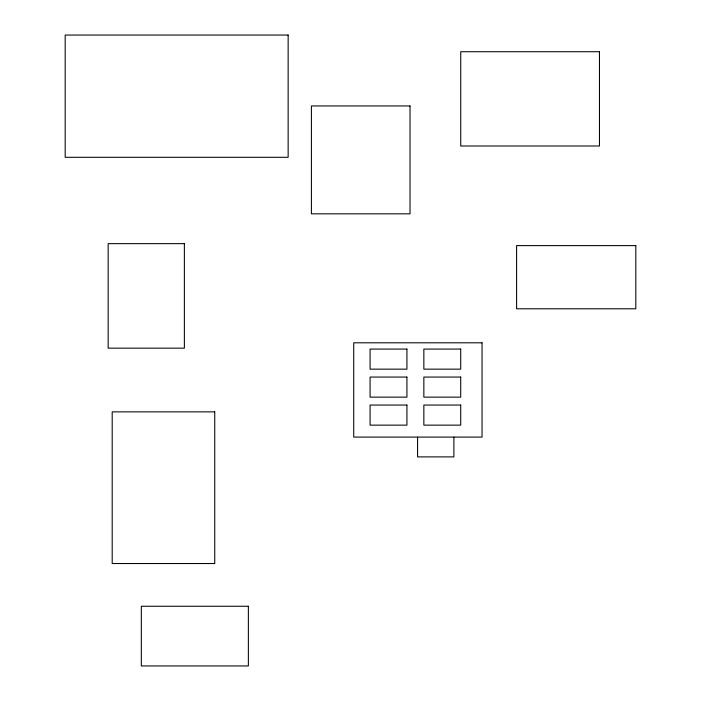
<?xml version="1.0" encoding="UTF-8"?>
<svg xmlns="http://www.w3.org/2000/svg" width="701" height="701" viewBox="0 0 701 701"><rect width="100%" height="100%" fill="white"/><g stroke="black" fill="none" stroke-linecap="round" stroke-linejoin="round"><path stroke-width="1.05" d="M453.897 437.1L453.897 456.894L417.586 456.894L417.586 437.1M288.146 35.05L65.184 35.05L65.184 157.304L288.146 157.304L288.146 35.05M599.46 51.716L460.741 51.716L460.741 145.992L599.46 145.992L599.46 51.716M410.024 105.956L311.402 105.956L311.402 213.84L410.024 213.84L410.024 105.956M184.372 243.641L108.164 243.641L108.164 348.16L184.372 348.16L184.372 243.641M635.816 245.604L516.602 245.604L516.602 308.799L635.816 308.799L635.816 245.604M482.043 342.798L353.716 342.798L353.716 437.1L482.043 437.1L482.043 342.798M406.93 349.08L370.075 349.08L370.075 369.155L406.93 369.155L406.93 349.08M460.715 349.08L423.851 349.08L423.851 369.155L460.715 369.155L460.715 349.08M406.93 377.068L370.075 377.068L370.075 397.143L406.93 397.143L406.93 377.068M460.715 377.068L423.851 377.068L423.851 397.143L460.715 397.143L460.715 377.068M406.93 405.055L370.075 405.055L370.075 425.139L406.93 425.139L406.93 405.055M460.715 405.055L423.851 405.055L423.851 425.139L460.715 425.139L460.715 405.055M214.734 411.864L112.195 411.864L112.195 563.534L214.734 563.534L214.734 411.864M248.364 606.251L141.339 606.251L141.339 665.95L248.364 665.95L248.364 606.251"/></g></svg>
